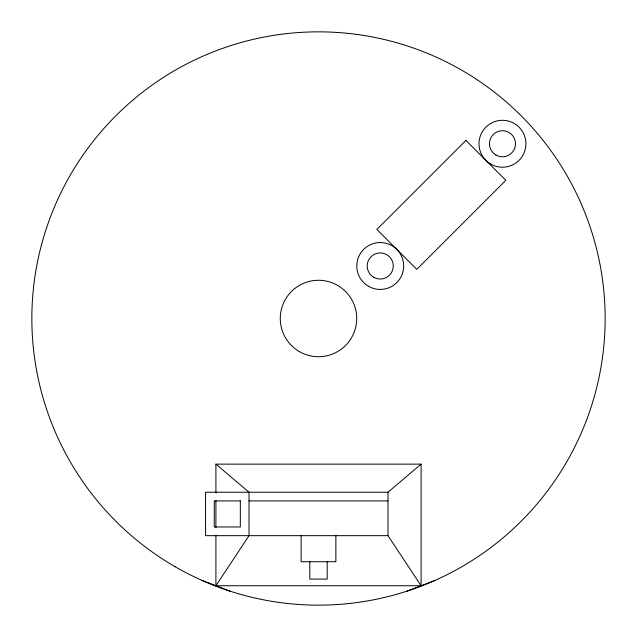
<?xml version="1.0" encoding="UTF-8"?>
<svg xmlns="http://www.w3.org/2000/svg" width="637" height="637" viewBox="0 0 637 637"><rect width="100%" height="100%" fill="white"/><g stroke="black" fill="none" stroke-linecap="round" stroke-linejoin="round"><path stroke-width="0.96" d="M215.911 464.134L421.089 464.134L421.089 585.745L215.911 585.745L249.011 535.661L249.011 492.226L215.911 464.134L215.911 492.807M421.089 585.745L387.989 535.661L205.576 535.661L205.576 492.226L387.989 492.226L421.089 464.134M407.083 591.12L435.095 580.371M249.011 500.913L387.989 500.913M201.905 580.371L229.917 591.12M387.989 492.226L387.989 535.661M335.874 535.661L335.874 561.715L301.126 561.715L301.126 535.661M327.187 561.715L327.187 579.089L309.813 579.089L309.813 561.715M215.911 500.714L215.911 527.412M215.911 535.319L215.911 585.745M465.91 140.379L376.849 229.439L416.773 269.363L505.834 180.303L465.91 140.379M240.324 500.913L214.263 500.913L214.263 526.974L240.324 526.974L240.324 500.913M175.175 566.747A286.65 286.65 0 0 0 605.15 318.5A286.65 286.65 0 0 0 175.175 70.253A286.65 286.65 0 0 0 175.175 566.747M299.39 351.6A38.22 38.22 0 0 0 356.72 318.5A38.22 38.22 0 0 0 299.39 285.4A38.22 38.22 0 0 0 299.39 351.6M490.729 164.067A23.45 23.45 0 0 0 525.915 143.755A23.45 23.45 0 0 0 490.729 123.443A23.45 23.45 0 0 0 490.729 164.067M368.505 286.292A23.45 23.45 0 0 0 403.683 265.987A23.45 23.45 0 0 0 368.505 245.675A23.45 23.45 0 0 0 368.505 286.292M495.944 155.038A13.027 13.027 0 0 0 515.484 143.755A13.027 13.027 0 0 0 495.944 132.472A13.027 13.027 0 0 0 495.944 155.038M373.712 277.27A13.027 13.027 0 0 0 393.26 265.987A13.027 13.027 0 0 0 373.712 254.696A13.027 13.027 0 0 0 373.712 277.27"/></g></svg>
